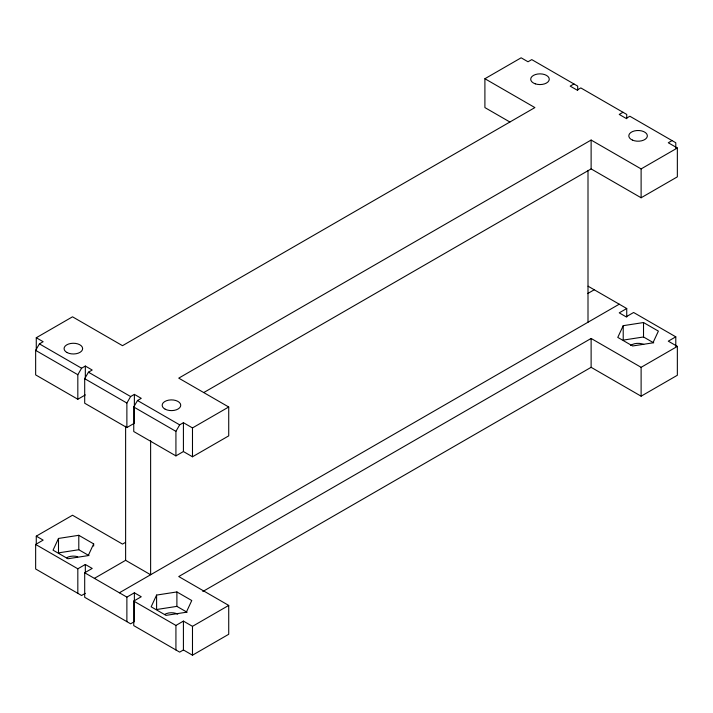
<?xml version="1.0" encoding="UTF-8"?>
<svg xmlns="http://www.w3.org/2000/svg" width="713" height="713" viewBox="0 0 713 713"><rect width="100%" height="100%" fill="white"/><g stroke="black" fill="none" stroke-linecap="round" stroke-linejoin="round"><path stroke-width="1.07" d="M58.493 538.449L53.056 550.169L67.922 558.751L88.225 555.605L93.661 543.885L78.795 535.303L58.493 538.449L58.493 552.878L78.795 549.732L89.018 555.632M156.593 595.079L151.156 606.808L166.013 615.381L186.316 612.244L191.761 600.524L176.895 591.942L156.593 595.079L156.593 609.517L176.895 606.371L187.118 612.271M623.215 325.681L617.779 337.401L632.636 345.983L652.939 342.846L658.384 331.117L643.518 322.543L623.215 325.681L623.215 340.11L643.518 336.973L653.741 342.873M85.328 394.922L77.824 399.244L35.65 374.895L35.65 350.368L39.402 343.871L43.145 341.705L36.274 337.739L36.274 349.949M77.824 399.244L77.824 374.717L81.576 368.22L85.328 366.054L92.2 370.029L88.448 372.195L84.695 378.683L84.695 403.219L126.878 427.568L134.374 423.237L134.374 394.378L130.622 396.544L126.878 403.032L126.878 427.568M203.784 392.542L591.122 168.91L641.112 197.768L677.35 176.851L677.35 147.992L641.112 168.91L591.122 140.051L178.74 378.14L228.721 406.998L228.721 435.866L192.483 456.783L183.419 451.552L175.924 455.883L133.75 431.534L133.75 406.998L137.493 400.51L141.245 398.344L134.374 394.378M175.924 455.883L175.924 431.356L179.676 424.859L183.419 422.693L192.483 427.925L228.721 406.998M36.274 337.739L72.512 316.813L122.502 345.68L534.893 107.583L484.902 78.724L484.902 107.583L509.893 122.012M484.902 78.724L521.141 57.806L528.012 61.773L531.764 59.607L577.69 86.121L577.69 90.391M573.938 83.956L570.195 86.121L577.067 90.088L580.81 87.922L626.736 114.437L626.736 118.706M622.993 112.28L619.24 114.437L626.112 118.411L629.864 116.246L675.79 142.76L675.79 148.09M672.038 140.595L668.286 142.76L677.35 147.992M36.274 543.921L36.274 536.149L72.512 515.232L122.502 544.09L125.39 542.415M85.328 593.332L81.576 595.498L35.65 568.983L35.65 544.447L43.145 540.115L36.274 536.149M35.65 544.447L77.824 568.796L85.328 564.473L92.2 568.439L84.695 572.762L84.695 597.298L130.622 623.813L134.374 621.647L134.374 592.788L141.245 596.754L133.75 601.086L133.75 625.613L179.676 652.128L183.419 649.962L192.483 655.194L228.721 634.276L228.721 605.417L178.74 576.55L591.122 338.461L641.112 367.32L677.35 346.402L677.35 375.261L641.112 396.187L591.122 367.32L202.822 591.505M94.383 578.359L125.622 560.32L150.621 574.749L150.621 440.661M587.619 293.587L594.25 289.763M119.374 592.788L619.24 304.193M84.695 572.762L126.878 597.12L134.374 592.788M626.736 317.053L626.736 308.524L619.24 312.855L626.112 316.822L633.616 312.49L675.79 336.839L675.79 346.438M133.75 601.086L175.924 625.435L183.419 621.103L192.483 626.335L228.721 605.417M675.79 336.839L668.286 341.171L677.35 346.402M588.082 286.207L626.736 308.524M39.402 343.871L81.576 368.22M88.448 372.195L130.622 396.544M137.493 400.51L179.676 424.859M35.65 350.368L77.824 374.717M84.695 378.683L126.878 403.032M133.75 406.998L175.924 431.356M643.518 322.543L643.518 336.973M641.112 168.91L641.112 197.768M641.112 367.32L641.112 396.187M591.122 140.051L591.122 168.91M591.122 338.461L591.122 367.32M588.002 170.407L588.002 322.231M192.483 427.925L192.483 456.783M192.483 626.335L192.483 655.194M183.419 422.693L183.419 451.552M183.419 621.103L183.419 649.962M176.895 591.942L176.895 606.371M175.924 625.435L175.924 649.962M126.878 597.12L126.878 621.647M125.622 426.231L125.622 560.32M93.661 543.885L93.661 546.105M85.328 366.054L85.328 378.264M85.328 564.473L85.328 573.35M78.795 535.303L78.795 549.732M77.824 568.796L77.824 593.332M164.632 614.463A9.278 5.356 0 0 1 177.742 614.151M66.567 557.807A9.278 5.356 0 0 1 77.699 556.728M630.711 345.431A9.278 5.356 0 0 1 643.723 344.441M165.166 409.191A9.278 5.356 0 0 0 180.514 406.428A9.278 5.356 0 0 0 168.687 400.136A9.278 5.356 0 0 0 165.166 409.191M67.04 352.543A9.278 5.356 0 0 0 82.405 349.816A9.278 5.356 0 0 0 70.632 343.497A9.278 5.356 0 0 0 67.04 352.543M535.276 83.831A9.278 5.356 0 0 0 549.26 79.259A9.278 5.356 0 0 0 535.41 74.553A9.278 5.356 0 0 0 535.276 83.831M632.44 140.105A9.278 5.356 0 0 0 647.279 136.548A9.278 5.356 0 0 0 634.525 130.907A9.278 5.356 0 0 0 632.44 140.105"/></g></svg>
